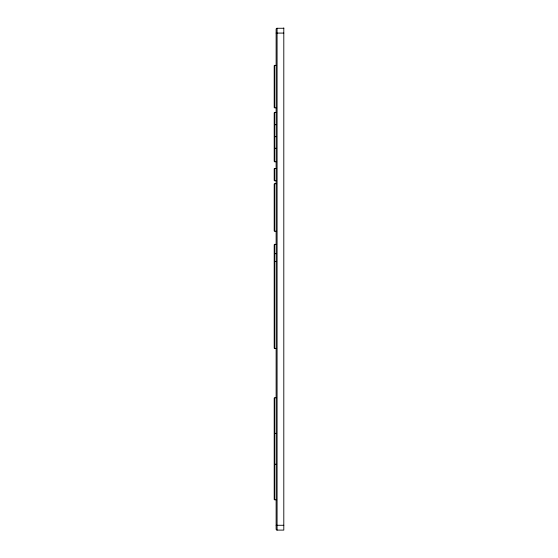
<?xml version="1.0" encoding="UTF-8"?>
<svg xmlns="http://www.w3.org/2000/svg" width="558" height="558" viewBox="0 0 558 558"><rect width="100%" height="100%" fill="white"/><g stroke="black" fill="none" stroke-linecap="round" stroke-linejoin="round"><path stroke-width="0.84" d="M283.799 27.9L283.799 530.1L277.082 530.1A0.963 0.963 0 0 1 276.126 529.137L276.126 29.246A0.963 0.963 0 0 1 277.082 28.27L283.799 28.27M276.14 33.082L283.799 33.082M276.126 65.349L274.445 65.349L274.445 107.847L276.126 107.847M276.126 112.374L274.445 112.374L274.445 161.771L276.126 161.771M274.445 124.706L276.126 124.706M274.445 136.682L276.126 136.682M274.445 148.288L276.126 148.288M276.126 168.46L274.445 168.46L274.445 180.792L276.126 180.792M276.126 183.728L274.445 183.728L274.445 231.228L276.126 231.228M276.126 244.334L274.445 244.334L274.445 348.387L276.126 348.387M274.445 253.681L276.126 253.681M274.445 261.395L276.126 261.395M276.126 397.784L274.445 397.784L274.445 499.801L276.126 499.801M274.445 433.357L276.126 433.357M274.445 464.235L276.126 464.235M276.14 525.28L283.799 525.28M277.082 28.27L277.082 530.1M274.201 65.593L274.201 107.603M274.201 112.8L274.201 161.339M274.201 168.704L274.201 180.555M274.201 183.973L274.201 230.991M274.201 244.732L274.201 348.143M274.201 398.021L274.201 499.563"/></g></svg>
